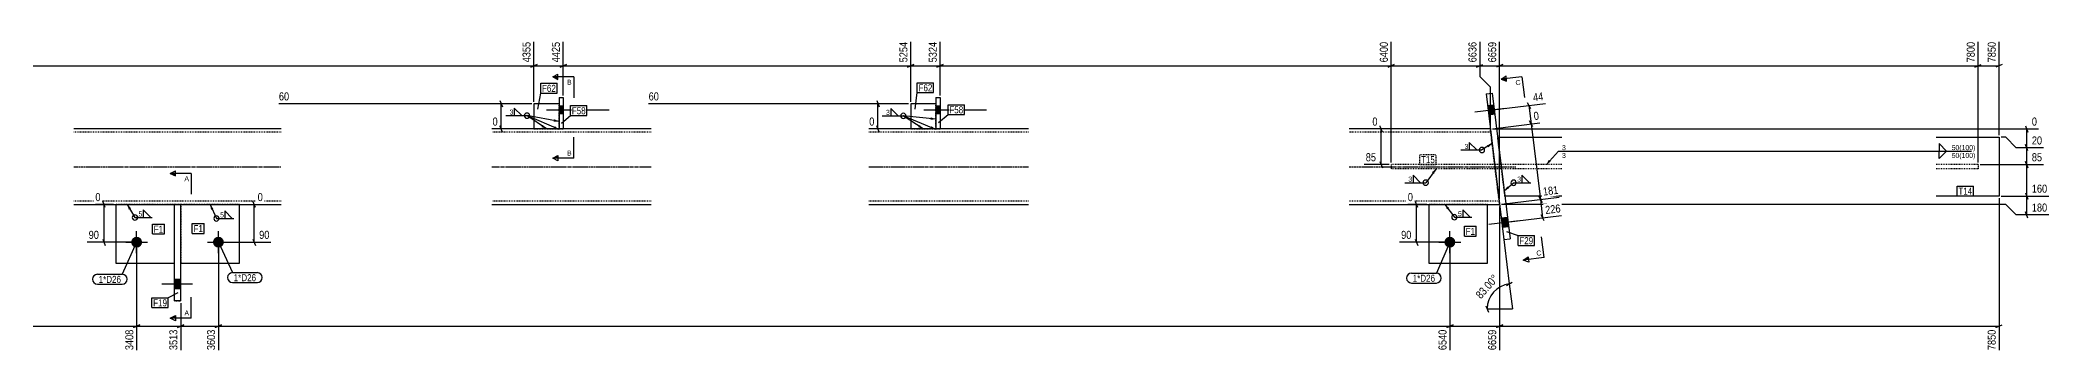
# Model space of a CAD drawing. Header units: millimetres. Extents: x 26 to 52624, y 8 to 1063.
# Drawn here: x 15390 to 20182, y 8 to 751 of the extents above; entities that cross this region are included whole.
import ezdxf

# ---------------------------------------------------------------- set-up
doc = ezdxf.new("R2010")
doc.units = ezdxf.units.MM
doc.linetypes.add('DXK_LINE_DOT2', pattern=[3.9198, 1.9599, -1.9599])
doc.linetypes.add('DXK_LINE_DOT3', pattern=[5.9187, 2.979, -0.9799, 0.9799, -0.9799])
for name, color, linetype in [('MÅLSÆTNING', 7, 'Continuous'), ('STÅL', 7, 'Continuous'), ('TEKST', 7, 'Continuous')]:
    doc.layers.add(name, color=color, linetype=linetype)
doc.styles.add('Arial', font='ARIAL.TTF', dxfattribs={"height": 0.2})
doc.styles.add('Arial Narrow', font='ARIALN.TTF', dxfattribs={"height": 0.2})

msp = doc.modelspace()

# ---------------------------------------------------------------- hatches: boundary and pattern name
at = {"layer": 'STÅL', "linetype": 'Continuous'}
for points in [[(16638, 575.3), (16638, 593.3), (16628, 593.3), (16628, 575.3)], [(16638, 575.3), (16638, 593.3), (16628, 593.3), (16628, 575.3)], [(17537, 575.3), (17537, 593.3), (17527, 593.3), (17527, 575.3)], [(17537, 575.3), (17537, 593.3), (17527, 593.3), (17527, 575.3)], [(18860.3, 574.2), (18857.6, 596.1), (18842.7, 594.2), (18845.4, 572.4)], [(18860.3, 574.2), (18857.6, 596.1), (18842.7, 594.2), (18845.4, 572.4)], [(18893.2, 306.2), (18890.5, 328.1), (18875.6, 326.2), (18878.3, 304.4)], [(18893.2, 306.2), (18890.5, 328.1), (18875.6, 326.2), (18878.3, 304.4)], [(15620.5, 282.3, -1), (15620.5, 256.3, -1)], [(15815.5, 282.3, -1), (15815.5, 256.3, -1)], [(18753, 282.3, -1), (18753, 256.3, -1)], [(15710.5, 180.3), (15710.5, 158.3), (15725.5, 158.3), (15725.5, 180.3)], [(15710.5, 180.3), (15710.5, 158.3), (15725.5, 158.3), (15725.5, 180.3)]]:
    msp.add_hatch(color=96, dxfattribs=at).paths.add_polyline_path(points)
at = {"layer": 'TEKST', "linetype": 'Continuous'}
for points in [[(16589.5, 548.9), (16598, 539.3), (16586, 543.8)], [(16616.3, 562.5), (16628, 557.2), (16615.2, 556.4)], [(16617.8, 545.9), (16628, 538.1), (16615.3, 540.2)], [(17488.3, 548.8), (17497, 539.3), (17484.9, 543.5)], [(17514.9, 567), (17527, 562.7), (17514.3, 560.8)], [(17516.7, 545.8), (17527, 538.1), (17514.3, 540)], [(18841.5, 500.4), (18853.7, 504.4), (18844.8, 495.1)], [(18993.7, 461.5), (18983.1, 454.3), (18989.1, 465.7)]]:
    msp.add_hatch(color=3, dxfattribs=at).paths.add_polyline_path(points)

# ---------------------------------------------------------------- linework, layer by layer
at = {"layer": 'MÅLSÆTNING', "color": 7, "linetype": 'Continuous'}
for p, q in [((16568, 604.3), (16568, 746.8)), ((16568, 604.3), (16568, 746.8)), ((16638, 619.3), (16638, 746.8)), ((16638, 619.3), (16638, 746.8)), ((17467, 604.3), (17467, 746.8)), ((17537, 619.3), (17537, 746.8)), ((17537, 619.3), (17537, 746.8)), ((18613, 459.3), (18613, 746.8)), ((18613, 459.3), (18613, 746.8)), ((18824.4, 746.8), (18824.4, 664.6)), ((18871.5, 372.5), (18871.5, 746.8)), ((18871.5, 372.5), (18871.5, 746.8)), ((20013, 459.3), (20013, 746.8)), ((20063, 524.3), (20063, 746.8)), ((12213, 689.6), (16568, 689.6)), ((16575.5, 692.6), (16560.5, 686.6)), ((16560.5, 686.6), (16575.5, 692.6)), ((16568, 689.6), (16638, 689.6)), ((16645.5, 692.6), (16630.5, 686.6)), ((16630.5, 686.6), (16645.5, 692.6)), ((16638, 689.6), (17467, 689.6)), ((17459.5, 686.6), (17474.5, 692.6)), ((17544.5, 692.6), (17529.5, 686.6)), ((17529.5, 686.6), (17544.5, 692.6)), ((17537, 689.6), (18613, 689.6)), ((18620.5, 692.6), (18605.5, 686.6)), ((18605.5, 686.6), (18620.5, 692.6)), ((18816.9, 686.6), (18831.9, 692.6)), ((18824.4, 689.6), (18871.5, 689.6)), ((18879, 692.6), (18864, 686.6)), ((18879, 692.6), (18864, 686.6)), ((18871.5, 689.6), (20013, 689.6)), ((20005.5, 686.6), (20020.5, 692.6)), ((20070.5, 692.6), (20055.5, 686.6)), ((18824.4, 664.6), (18849.4, 639.6)), ((18824.4, 664.6), (18849.4, 639.6)), ((18849.4, 639.6), (18849.4, 544.3)), ((18849.4, 639.6), (18849.4, 544.3)), ((16563, 599.3), (15959.8, 599.3)), ((16487.2, 606.8), (16493.2, 591.8)), ((16490.2, 539.3), (16490.2, 599.3)), ((17462, 599.3), (16841.8, 599.3)), ((17385.7, 606.8), (17391.7, 591.8)), ((17388.7, 539.3), (17388.7, 599.3)), ((18849, 583.9), (18981.2, 600.2)), ((18937.5, 602.3), (18945.3, 588.2)), ((18941.4, 595.3), (18946.8, 551.3)), ((16563, 539.3), (16469.5, 539.3)), ((16493.2, 531.8), (16487.2, 546.8)), ((17462, 539.3), (17368, 539.3)), ((17391.7, 531.8), (17385.7, 546.8)), ((18618.5, 539.3), (18568.2, 539.3)), ((18591.9, 531.8), (18585.9, 546.8)), ((18588.9, 454.3), (18588.9, 539.3)), ((18854.4, 539.9), (18967.3, 553.8)), ((18854.4, 539.9), (18967.3, 553.8)), ((18854.4, 539.3), (20157, 539.3)), ((18950.7, 544.2), (18942.9, 558.4)), ((18950.7, 544.2), (18942.9, 558.4)), ((20126, 546.8), (20132, 531.8)), ((20129, 494.3), (20129, 539.3)), ((20079, 519.3), (20068, 519.3)), ((20079, 519.3), (20068, 519.3)), ((20104, 494.3), (20079, 519.3)), ((20104, 494.3), (20079, 519.3)), ((20169.2, 494.3), (20104, 494.3)), ((20169.2, 494.3), (20104, 494.3)), ((20132, 486.8), (20126, 501.8)), ((20132, 486.8), (20126, 501.8)), ((20129, 454.3), (20129, 494.3)), ((18608, 454.3), (18548.8, 454.3)), ((18585.9, 461.8), (18591.9, 446.8)), ((20018, 454.3), (20169.2, 454.3)), ((20018, 454.3), (20169.2, 454.3)), ((20126, 461.8), (20132, 446.8)), ((20132, 446.8), (20126, 461.8)), ((20129, 379.3), (20129, 454.3)), ((20126, 386.8), (20132, 371.8)), ((20126, 386.8), (20132, 371.8)), ((15565.5, 359.3), (15522, 359.3)), ((15545.7, 351.8), (15539.7, 366.8)), ((15542.7, 269.3), (15542.7, 359.3)), ((15870.5, 359.3), (15921.3, 359.3)), ((15903.7, 351.8), (15897.7, 366.8)), ((15900.7, 269.3), (15900.7, 359.3)), ((18698, 359.3), (18652.7, 359.3)), ((18676.3, 351.8), (18670.3, 366.8)), ((18673.3, 269.3), (18673.3, 359.3)), ((18871.5, 354.3), (18871.5, 12)), ((18872.2, 354.4), (18894.8, 169.8)), ((18876.5, 359.9), (19013.6, 376.8)), ((20079, 359.3), (18876.5, 359.3)), ((18965, 378.4), (18972.8, 364.2)), ((18968.9, 371.3), (18974.3, 327.3)), ((20063, 374.3), (20063, 12)), ((20068, 379.3), (20181.4, 379.3)), ((20068, 379.3), (20181.4, 379.3)), ((20104, 334.3), (20079, 359.3)), ((20132, 326.8), (20126, 341.8)), ((20129, 334.3), (20129, 379.3)), ((18881.9, 315.9), (19019, 332.8)), ((18978.2, 320.2), (18970.4, 334.4)), ((20181.4, 334.3), (20104, 334.3)), ((15615.5, 269.3), (15502.5, 269.3)), ((15539.7, 276.8), (15545.7, 261.8)), ((15620.5, 264.3), (15620.5, 12)), ((15620.5, 264.3), (15620.5, 12)), ((15815.5, 264.3), (15815.5, 12)), ((15815.5, 264.3), (15815.5, 12)), ((15820.5, 269.3), (15940.8, 269.3)), ((15897.7, 276.8), (15903.7, 261.8)), ((18748, 269.3), (18633.2, 269.3)), ((18670.3, 276.8), (18676.3, 261.8)), ((18753, 264.3), (18753, 12)), ((18753, 264.3), (18753, 12)), ((18887.7, 165.9), (18901.9, 173.7)), ((18894.8, 169.8), (18902.1, 110.3)), ((15725.5, 124.3), (15725.5, 12)), ((18839.1, 117.8), (18845.1, 102.8)), ((18842.1, 110.3), (18902.1, 110.3)), ((12323, 69.3), (15620.5, 69.3)), ((15628, 72.3), (15613, 66.3)), ((15613, 66.3), (15628, 72.3)), ((15620.5, 69.3), (15725.5, 69.3)), ((15718, 66.3), (15733, 72.3)), ((15823, 72.3), (15808, 66.3)), ((15808, 66.3), (15823, 72.3)), ((15815.5, 69.3), (18753, 69.3)), ((18760.5, 72.3), (18745.5, 66.3)), ((18745.5, 66.3), (18760.5, 72.3)), ((18753, 69.3), (18871.5, 69.3)), ((18879, 72.3), (18864, 66.3)), ((18864, 66.3), (18879, 72.3)), ((18871.5, 69.3), (20063, 69.3)), ((20055.5, 66.3), (20070.5, 72.3))]:
    msp.add_line(p, q, dxfattribs=at)
msp.add_arc((18902.1, 110.3), 60, 97, 180, dxfattribs=at)
at = {"layer": 'STÅL', "color": 2, "linetype": 'Continuous'}
for p, q in [((18839.2, 623), (18854.1, 624.8)), ((18839.2, 623), (18881.8, 275.6)), ((18854.1, 624.8), (18896.7, 277.5)), ((16628, 599.3), (16568, 599.3)), ((16568, 599.3), (16568, 539.3)), ((16628, 614.3), (16628, 539.3)), ((16628, 614.3), (16638, 614.3)), ((16638, 614.3), (16638, 539.3)), ((17527, 599.3), (17467, 599.3)), ((17467, 599.3), (17467, 539.3)), ((17527, 614.3), (17527, 539.3)), ((17527, 614.3), (17537, 614.3)), ((17537, 614.3), (17537, 539.3)), ((15965.5, 539.3), (15470.5, 539.3)), ((16848, 539.3), (16468, 539.3)), ((17748, 539.3), (17367, 539.3)), ((18849.4, 539.3), (18513, 539.3)), ((18867, 519.3), (19020, 519.3)), ((19913, 519.3), (20063, 519.3)), ((20063, 519.3), (20063, 379.3)), ((15470.5, 359.3), (15965.5, 359.3)), ((15570.5, 359.3), (15570.5, 219.3)), ((15710.5, 129.3), (15710.5, 359.3)), ((15725.5, 129.3), (15725.5, 359.3)), ((15865.5, 219.3), (15865.5, 359.3)), ((16468, 359.3), (16848, 359.3)), ((17367, 359.3), (17748, 359.3)), ((18513, 359.3), (18871.5, 359.3)), ((18703, 359.3), (18703, 219.3)), ((18843, 219.3), (18843, 359.3)), ((19020, 379.3), (18884.2, 379.3)), ((20063, 379.3), (19913, 379.3)), ((18881.8, 275.6), (18896.7, 277.5)), ((15570.5, 219.3), (15710.5, 219.3)), ((15725.5, 219.3), (15865.5, 219.3)), ((18703, 219.3), (18843, 219.3)), ((15725.5, 129.3), (15710.5, 129.3))]:
    msp.add_line(p, q, dxfattribs=at)
at = {"layer": 'STÅL', "color": 96, "linetype": 'Continuous'}
for p, q in [((16748, 584.3), (16598, 584.3)), ((16748, 584.3), (16598, 584.3)), ((16638, 593.3), (16628, 593.3)), ((16638, 593.3), (16628, 593.3)), ((16638, 575.3), (16628, 575.3)), ((16638, 575.3), (16628, 575.3)), ((17648, 584.3), (17498, 584.3)), ((17648, 584.3), (17498, 584.3)), ((17537, 593.3), (17527, 593.3)), ((17537, 593.3), (17527, 593.3)), ((17537, 575.3), (17527, 575.3)), ((17537, 575.3), (17527, 575.3)), ((18885.2, 588.4), (18812.8, 579.5)), ((18885.2, 588.4), (18812.8, 579.5)), ((18857.6, 596.1), (18842.7, 594.2)), ((18857.6, 596.1), (18842.7, 594.2)), ((18860.3, 574.2), (18845.4, 572.4)), ((18860.3, 574.2), (18845.4, 572.4)), ((15620.5, 243.3), (15620.5, 295.3)), ((15815.5, 243.3), (15815.5, 295.3)), ((18753, 243.3), (18753, 295.3)), ((18918.1, 320.4), (18845.7, 311.5)), ((18918.1, 320.4), (18845.7, 311.5)), ((18890.5, 328.1), (18875.6, 326.2)), ((18890.5, 328.1), (18875.6, 326.2)), ((18893.2, 306.2), (18878.3, 304.4)), ((18893.2, 306.2), (18878.3, 304.4)), ((15594.5, 269.3), (15646.5, 269.3)), ((15789.5, 269.3), (15841.5, 269.3)), ((18727, 269.3), (18779, 269.3)), ((15753.5, 169.3), (15680.5, 169.3)), ((15753.5, 169.3), (15680.5, 169.3)), ((15725.5, 180.3), (15710.5, 180.3)), ((15725.5, 180.3), (15710.5, 180.3)), ((15725.5, 158.3), (15710.5, 158.3)), ((15725.5, 158.3), (15710.5, 158.3))]:
    msp.add_line(p, q, dxfattribs=at)
at = {"layer": 'STÅL', "color": 7, "linetype": 'DXK_LINE_DOT2'}
for p, q in [((16628, 539.3), (16628, 599.3)), ((17527, 539.3), (17527, 599.3)), ((15965.5, 531.3), (15470.5, 531.3)), ((16848, 531.3), (16468, 531.3)), ((16568, 539.3), (16628, 539.3)), ((16628, 539.3), (16638, 539.3)), ((17748, 531.3), (17367, 531.3)), ((17467, 539.3), (17527, 539.3)), ((17527, 539.3), (17537, 539.3)), ((18850.4, 531.3), (18513, 531.3)), ((18871.5, 359.3), (18849.4, 539.3)), ((18884.2, 379.3), (18867, 519.3)), ((19020, 454.3), (18613, 454.3)), ((18613, 454.3), (18613, 444.3)), ((19020, 444.3), (18613, 444.3)), ((20013, 454.3), (19913, 454.3)), ((20013, 444.3), (19913, 444.3)), ((20013, 454.3), (20013, 444.3)), ((15965.5, 367.3), (15470.5, 367.3)), ((15710.5, 359.3), (15570.5, 359.3)), ((15570.5, 359.3), (15570.5, 359.3)), ((15570.5, 359.3), (15570.5, 359.3)), ((15710.5, 219.3), (15710.5, 359.3)), ((15725.5, 359.3), (15710.5, 359.3)), ((15725.5, 359.3), (15725.5, 219.3)), ((15865.5, 359.3), (15725.5, 359.3)), ((15865.5, 359.3), (15865.5, 359.3)), ((15865.5, 359.3), (15865.5, 359.3)), ((16848, 367.3), (16468, 367.3)), ((17748, 367.3), (17367, 367.3)), ((18870.6, 367.3), (18513, 367.3)), ((18843, 359.3), (18703, 359.3)), ((18703, 359.3), (18703, 359.3)), ((18703, 359.3), (18703, 359.3)), ((18843, 359.3), (18843, 359.3)), ((18843, 359.3), (18843, 359.3)), ((15570.5, 219.3), (15710.5, 219.3)), ((15725.5, 219.3), (15865.5, 219.3)), ((18703, 219.3), (18843, 219.3)), ((15710.5, 129.3), (15725.5, 129.3))]:
    msp.add_line(p, q, dxfattribs=at)
at = {"layer": 'STÅL', "color": 7, "linetype": 'DXK_LINE_DOT3'}
for p, q in [((15470.5, 449.3), (15965.5, 449.3)), ((16468, 449.3), (16848, 449.3)), ((17367, 449.3), (17748, 449.3)), ((18513, 449.3), (18910.5, 449.3))]:
    msp.add_line(p, q, dxfattribs=at)
at = {"layer": 'TEKST', "color": 3, "linetype": 'Continuous'}
for p, q in [((16598, 539.3), (16551.5, 571)), ((16628, 538.1), (16551.5, 571)), ((16628, 557.2), (16551.5, 571)), ((17527, 538.1), (17449.3, 570.4)), ((17527, 562.7), (17449.3, 570.4)), ((17497, 539.3), (17449.3, 570.4)), ((18853.7, 504.4), (18829.5, 489.1))]:
    msp.add_line(p, q, dxfattribs=at)
for centre, start, end in [((16551.5, 571), 90, 270), ((16551.5, 571), 270, 90), ((17449.3, 570.4), 90, 270), ((17449.3, 570.4), 270, 90), ((18829.5, 489.1), 90, 270), ((18829.5, 489.1), 270, 90), ((18695.4, 411.2), 270, 90)]:
    msp.add_arc(centre, 6.25, start, end, dxfattribs=at)

# ---------------------------------------------------------------- wipeouts: each hides what was drawn before it
at = {"color": 0, "linetype": 'Continuous'}
for points in [[(16658, 475.8), (16658, 488.3), (16646.9, 488.3), (16646.9, 475.8)], [(18972, 238.3), (18970.5, 250.7), (18958.6, 249.2), (18960.1, 236.8)]]:
    msp.add_wipeout(points, dxfattribs=at).dxf.layer = 'TEKST'
at = {"color": 0}
for points in [[(18796.7, 490.6), (18796.7, 505.1), (18787.1, 505.1), (18787.1, 490.6)], [(15778.5, 293.3), (15778.5, 310.8), (15756.2, 310.8), (15756.2, 293.3)], [(15905.4, 176.3), (15905.4, 193.8), (15852.1, 193.8), (15852.1, 176.3)], [(18717.7, 175), (18717.7, 192.5), (18664.4, 192.5), (18664.4, 175)], [(15583.2, 172.3), (15583.2, 189.8), (15529.9, 189.8), (15529.9, 172.3)]]:
    msp.add_wipeout(points, dxfattribs=at).dxf.layer = 'TEKST'

# ---------------------------------------------------------------- next in the draw order: hatches: boundary and pattern name
at = {"layer": 'TEKST', "linetype": 'Continuous'}
for points in [[(16625.5, 475.8), (16625.5, 469.6), (16613, 469.6)], [(18939.8, 234.3), (18940.6, 228.1), (18928.1, 226.6)]]:
    msp.add_hatch(color=30, dxfattribs=at).paths.add_polyline_path(points)

# ---------------------------------------------------------------- next in the draw order: linework, layer by layer
at = {"layer": 'TEKST', "color": 7, "linetype": 'Continuous'}
for p, q in [((16663, 469.6), (16663, 519.6)), ((16663, 469.6), (16613, 469.6)), ((18977.8, 232.7), (18971.7, 282.3)), ((18977.8, 232.7), (18928.1, 226.6))]:
    msp.add_line(p, q, dxfattribs=at)
at = {"layer": 'TEKST', "color": 3, "linetype": 'Continuous'}
for p, q in [((18779.3, 489.1), (18829.5, 489.1)), ((18817.1, 489.1), (18799.3, 507)), ((18799.3, 507), (18799.3, 489.1)), ((18799.3, 489.1), (18817.1, 489.1))]:
    msp.add_line(p, q, dxfattribs=at)
at = {"layer": 'TEKST', "color": 30, "linetype": 'Continuous'}
for p, q in [((16613, 469.6), (16625.5, 475.8)), ((16625.5, 463.3), (16613, 469.6)), ((16625.5, 475.8), (16625.5, 463.3)), ((18928.1, 226.6), (18939.8, 234.3)), ((18941.3, 221.9), (18928.1, 226.6)), ((18939.8, 234.3), (18941.3, 221.9))]:
    msp.add_line(p, q, dxfattribs=at)

# ---------------------------------------------------------------- next in the draw order: texts
at = {"layer": 'TEKST', "color": 3, "linetype": 'Continuous', "style": 'Arial'}
msp.add_text('B', height=11.9, dxfattribs=at).set_placement((16646.9, 475.8))
at = {"layer": 'TEKST', "color": 3, "style": 'Arial Narrow'}
msp.add_text('3', height=11.9, dxfattribs=at).set_placement((18788.1, 491.6))
at = {"layer": 'TEKST', "color": 3, "linetype": 'Continuous', "style": 'Arial'}
msp.add_text('C', height=11.9, rotation=7.0015, dxfattribs=at).set_placement((18960.1, 236.8))

# ---------------------------------------------------------------- next in the draw order: wipeouts: each hides what was drawn before it
at = {"color": 0, "linetype": 'Continuous'}
for points, layer in [([(16564, 750.8), (16536, 750.8), (16536, 694.1), (16564, 694.1)], 'MÅLSÆTNING'), ([(16634, 750.8), (16606, 750.8), (16606, 694.1), (16634, 694.1)], 'MÅLSÆTNING'), ([(17463, 750.8), (17435, 750.8), (17435, 694.1), (17463, 694.1)], 'MÅLSÆTNING'), ([(18867.5, 750.8), (18839.5, 750.8), (18839.5, 694.1), (18867.5, 694.1)], 'MÅLSÆTNING'), ([(20009, 750.8), (19981, 750.8), (19981, 694.1), (20009, 694.1)], 'MÅLSÆTNING'), ([(16485.7, 603.3), (16485.7, 631.3), (15955.8, 631.3), (15955.8, 603.3)], 'MÅLSÆTNING'), ([(17384.2, 603.3), (17384.2, 631.3), (16837.8, 631.3), (16837.8, 603.3)], 'MÅLSÆTNING'), ([(16485.7, 543.3), (16485.7, 571.3), (15968, 571.3), (15968, 543.3)], 'MÅLSÆTNING'), ([(17384.2, 543.3), (17384.2, 571.3), (16850, 571.3), (16850, 543.3)], 'MÅLSÆTNING'), ([(18584.4, 543.3), (18584.4, 571.3), (18564.2, 571.3), (18564.2, 543.3)], 'MÅLSÆTNING'), ([(20157.3, 543.3), (20157.3, 571.3), (20137.2, 571.3), (20137.2, 543.3)], 'MÅLSÆTNING'), ([(18580.8, 458.3), (18580.8, 486.3), (18548.4, 486.3), (18548.4, 458.3)], 'MÅLSÆTNING'), ([(15538.2, 363.3), (15538.2, 391.3), (15518, 391.3), (15518, 363.3)], 'MÅLSÆTNING'), ([(15925.3, 363.3), (15925.3, 391.3), (15905.2, 391.3), (15905.2, 363.3)], 'MÅLSÆTNING'), ([(18668.8, 363.3), (18668.8, 391.3), (18648.7, 391.3), (18648.7, 363.3)], 'MÅLSÆTNING'), ([(20181.7, 383.3), (20181.7, 411.3), (20137.2, 411.3), (20137.2, 383.3)], 'MÅLSÆTNING'), ([(19022.5, 337.2), (19019.1, 365), (18974.9, 359.6), (18978.3, 331.8)], 'MÅLSÆTNING'), ([(15534.5, 273.3), (15534.5, 301.3), (15502.1, 301.3), (15502.1, 273.3)], 'MÅLSÆTNING'), ([(15941.2, 273.3), (15941.2, 301.3), (15908.8, 301.3), (15908.8, 273.3)], 'MÅLSÆTNING'), ([(18665.2, 273.3), (18665.2, 301.3), (18632.8, 301.3), (18632.8, 273.3)], 'MÅLSÆTNING'), ([(15616.5, 64.7), (15588.5, 64.7), (15588.5, 8), (15616.5, 8)], 'MÅLSÆTNING'), ([(15721.5, 64.7), (15693.5, 64.7), (15693.5, 8), (15721.5, 8)], 'MÅLSÆTNING'), ([(18749, 64.7), (18721, 64.7), (18721, 8), (18749, 8)], 'MÅLSÆTNING'), ([(20059, 64.7), (20031, 64.7), (20031, 8), (20059, 8)], 'MÅLSÆTNING'), ([(16658, 644.8), (16658, 657.3), (16646.9, 657.3), (16646.9, 644.8)], 'TEKST'), ([(15745.5, 414.7), (15745.5, 427.2), (15734.4, 427.2), (15734.4, 414.7)], 'TEKST')]:
    msp.add_wipeout(points, dxfattribs=at).dxf.layer = layer
at = {"color": 0}
for points, layer in [([(18876.1, 182.4), (18855.1, 200.9), (18806.4, 145.8), (18827.4, 127.3)], 'MÅLSÆTNING'), ([(16691.5, 574.3), (16691.5, 591.8), (16658.5, 591.8), (16658.5, 574.3)], 'TEKST'), ([(17592.1, 576.4), (17592.1, 593.9), (17559.1, 593.9), (17559.1, 576.4)], 'TEKST'), ([(19917.3, 487.8), (19917.3, 502.3), (19019.6, 502.3), (19019.6, 487.8)], 'TEKST'), ([(18717.1, 457.8), (18717.1, 475.3), (18684.1, 475.3), (18684.1, 457.8)], 'TEKST'), ([(18922.3, 412.6), (18922.3, 427.1), (18912.7, 427.1), (18912.7, 412.6)], 'TEKST'), ([(19998.9, 382.5), (19998.9, 400), (19965.9, 400), (19965.9, 382.5)], 'TEKST'), ([(15633.7, 329.7), (15633.7, 344.2), (15624.1, 344.2), (15624.1, 329.7)], 'TEKST'), ([(15828.3, 327.4), (15828.3, 341.9), (15818.6, 341.9), (15818.6, 327.4)], 'TEKST'), ([(15683.7, 292), (15683.7, 309.5), (15661.3, 309.5), (15661.3, 292)], 'TEKST'), ([(15778.5, 293.3), (15778.5, 310.8), (15756.2, 310.8), (15756.2, 293.3)], 'TEKST'), ([(18812.8, 286.7), (18812.8, 304.2), (18790.5, 304.2), (18790.5, 286.7)], 'TEKST'), ([(15905.4, 176.3), (15905.4, 193.8), (15852.1, 193.8), (15852.1, 176.3)], 'TEKST'), ([(18717.7, 175), (18717.7, 192.5), (18664.4, 192.5), (18664.4, 175)], 'TEKST'), ([(15583.2, 172.3), (15583.2, 189.8), (15529.9, 189.8), (15529.9, 172.3)], 'TEKST')]:
    msp.add_wipeout(points, dxfattribs=at).dxf.layer = layer

# ---------------------------------------------------------------- next in the draw order: hatches: boundary and pattern name
at = {"layer": 'TEKST', "linetype": 'Continuous'}
for color, points in [(30, [(16625.5, 663.5), (16625.5, 657.3), (16613, 663.5)]), (30, [(15713, 433.4), (15713, 427.2), (15700.5, 433.4)]), (3, [(18894.2, 397.8), (18882.6, 392), (18890.1, 402.5)]), (3, [(15601.7, 347), (15598.1, 359.3), (15607.1, 350.1)]), (3, [(15797.9, 346.7), (15795.5, 359.3), (15803.6, 349.3)])]:
    msp.add_hatch(color=color, dxfattribs=at).paths.add_polyline_path(points)

# ---------------------------------------------------------------- next in the draw order: linework, layer by layer
at = {"layer": 'MÅLSÆTNING', "color": 7, "linetype": 'Continuous'}
for p, q in [((17467, 604.3), (17467, 746.8)), ((18824.4, 746.8), (18824.4, 664.6)), ((20013, 459.3), (20013, 746.8)), ((17474.5, 692.6), (17459.5, 686.6)), ((17467, 689.6), (17537, 689.6)), ((18613, 689.6), (18824.4, 689.6)), ((18816.9, 686.6), (18831.9, 692.6)), ((20005.5, 686.6), (20020.5, 692.6)), ((20013, 689.6), (20063, 689.6)), ((18946.8, 551.3), (18968.9, 371.3)), ((18871.5, 354.3), (18871.5, 12)), ((18876.5, 359.9), (19013.6, 376.8)), ((18965, 378.4), (18972.8, 364.2)), ((15725.5, 124.3), (15725.5, 12)), ((15733, 72.3), (15718, 66.3)), ((15725.5, 69.3), (15815.5, 69.3))]:
    msp.add_line(p, q, dxfattribs=at)
at = {"layer": 'TEKST', "color": 30, "linetype": 'Continuous'}
for p, q in [((16613, 663.5), (16625.5, 669.8)), ((16613, 663.5), (16625.5, 657.3)), ((16625.5, 657.3), (16625.5, 669.8)), ((15700.5, 433.4), (15713, 439.7)), ((15700.5, 433.4), (15713, 427.2)), ((15713, 427.2), (15713, 439.7))]:
    msp.add_line(p, q, dxfattribs=at)
at = {"layer": 'TEKST', "color": 7, "linetype": 'Continuous'}
for p, q in [((16663, 663.5), (16613, 663.5)), ((15750.5, 433.4), (15700.5, 433.4)), ((15750.5, 433.4), (15750.5, 383.4)), ((15753.2, 313.8), (15781.5, 313.8)), ((15753.2, 290.3), (15753.2, 313.8)), ((15753.2, 290.3), (15781.5, 290.3)), ((15781.5, 290.3), (15781.5, 313.8)), ((15620.5, 269.3), (15586.2, 192.8)), ((15815.5, 269.3), (15849.1, 196.8)), ((18753, 269.3), (18720.7, 195.5)), ((15526.9, 192.8), (15586.2, 192.8)), ((15849.1, 196.8), (15908.4, 196.8)), ((18661.4, 195.5), (18720.7, 195.5)), ((15526.9, 169.3), (15586.2, 169.3)), ((15849.1, 173.3), (15908.4, 173.3)), ((18661.4, 172), (18720.7, 172))]:
    msp.add_line(p, q, dxfattribs=at)
at = {"layer": 'TEKST', "color": 3, "linetype": 'Continuous'}
for p, q in [((19937.7, 486.3), (19919.9, 504.2)), ((19919.9, 504.2), (19919.9, 486.3)), ((19919.9, 486.3), (19937.7, 486.3)), ((18882.6, 392), (18904.9, 411.1)), ((18942.7, 411.1), (18924.9, 428.9)), ((18924.9, 428.9), (18924.9, 411.1)), ((18924.9, 411.1), (18942.7, 411.1)), ((15598.1, 359.3), (15616.4, 328.2)), ((15636.3, 346.1), (15636.3, 328.2)), ((15795.5, 359.3), (15810.9, 325.9)), ((15848.7, 325.9), (15830.8, 343.8)), ((15830.8, 343.8), (15830.8, 325.9)), ((15810.9, 325.9), (15852.3, 325.9)), ((15830.8, 325.9), (15848.7, 325.9))]:
    msp.add_line(p, q, dxfattribs=at)
for centre, start, end in [((18695.4, 411.2), 90, 270), ((18904.9, 411.1), 90, 270), ((18904.9, 411.1), 270, 90), ((15616.4, 328.2), 90, 270), ((15616.4, 328.2), 270, 90), ((15810.9, 325.9), 90, 270), ((15810.9, 325.9), 270, 90)]:
    msp.add_arc(centre, 6.25, start, end, dxfattribs=at)
at = {"layer": 'TEKST', "color": 7, "linetype": 'Continuous'}
for centre, start, end in [((15526.9, 181.1), 90, 270), ((15586.2, 181.1), 270, 90), ((15849.1, 185), 90, 270), ((15908.4, 185), 270, 90), ((18661.4, 183.7), 90, 270), ((18720.7, 183.7), 270, 90)]:
    msp.add_arc(centre, 11.7, start, end, dxfattribs=at)

# ---------------------------------------------------------------- next in the draw order: texts
at = {"layer": 'MÅLSÆTNING', "color": 3, "linetype": 'Continuous', "style": 'Arial Narrow'}
for s, rotation, p in [('4355', 90.0002, (16560, 698.1)), ('4425', 90.0002, (16630, 698.1)), ('5254', 90.0002, (17459, 698.1)), ('6659', 90.0002, (18863.5, 698.1)), ('7800', 90.0002, (20005, 698.1)), ('226', 7.0015, (18981.7, 336.3)), ('3408', 90.0002, (15612.5, 12)), ('3513', 90.0002, (15717.5, 12)), ('6540', 90.0002, (18745, 12)), ('7850', 90.0002, (20055, 12))]:
    msp.add_text(s, height=19.09, rotation=rotation, dxfattribs=at).set_placement(p)
for s, height, p in [('60', 19.09, (15959.8, 607.3)), ('60', 19.09, (16841.8, 607.3)), ('0', 19.1, (16469.5, 547.3)), ('0', 19.1, (17368, 547.3)), ('0', 19.1, (18568.2, 547.3)), ('0', 19.1, (20141.2, 547.3)), ('85', 19.09, (18552.4, 462.3)), ('0', 19.1, (15522, 367.3)), ('0', 19.1, (15909.2, 367.3)), ('0', 19.1, (18652.7, 367.3)), ('90', 19.09, (15506.1, 277.3)), ('90', 19.09, (15912.8, 277.3)), ('90', 19.09, (18636.8, 277.3))]:
    msp.add_text(s, height=height, dxfattribs=at).set_placement(p)
at = {"layer": 'MÅLSÆTNING', "color": 3, "style": 'Arial Narrow'}
msp.add_text('83.00°', height=19.09, rotation=48.5009, dxfattribs=at).set_placement((18827.1, 132.9))
at = {"layer": 'TEKST', "color": 3, "linetype": 'Continuous', "style": 'Arial'}
for s, p in [('B', (16646.9, 644.8)), ('A', (15734.4, 414.7))]:
    msp.add_text(s, height=11.9, dxfattribs=at).set_placement(p)
at = {"layer": 'TEKST', "color": 3, "style": 'Arial Narrow'}
for s, height, p in [('3', 11.9, (18913.7, 413.6)), ('5', 11.9, (15625.1, 330.7)), ('5', 11.9, (15819.6, 328.4)), ('F1', 16.7, (15756.2, 293.3)), ('1*D26', 16.7, (15852.1, 176.3)), ('1*D26', 16.7, (18664.4, 175)), ('1*D26', 16.7, (15529.9, 172.3))]:
    msp.add_text(s, height=height, dxfattribs=at).set_placement(p)

# ---------------------------------------------------------------- next in the draw order: wipeouts: each hides what was drawn before it
at = {"color": 0, "linetype": 'Continuous'}
msp.add_wipeout([(20181.7, 338.3), (20181.7, 366.3), (20137.2, 366.3), (20137.2, 338.3)], dxfattribs=at).dxf.layer = 'MÅLSÆTNING'
at = {"color": 0}
for points in [[(16518.7, 572.5), (16518.7, 587), (16509.1, 587), (16509.1, 572.5)], [(16691.5, 574.3), (16691.5, 591.8), (16658.5, 591.8), (16658.5, 574.3)], [(17416.6, 571.9), (17416.6, 586.4), (17407, 586.4), (17407, 571.9)], [(17592.1, 576.4), (17592.1, 593.9), (17559.1, 593.9), (17559.1, 576.4)], [(18717.1, 457.8), (18717.1, 475.3), (18684.1, 475.3), (18684.1, 457.8)], [(18662.6, 412.7), (18662.6, 427.2), (18653, 427.2), (18653, 412.7)], [(19998.9, 382.5), (19998.9, 400), (19965.9, 400), (19965.9, 382.5)], [(15683.7, 292), (15683.7, 309.5), (15661.3, 309.5), (15661.3, 292)], [(18812.8, 286.7), (18812.8, 304.2), (18790.5, 304.2), (18790.5, 286.7)], [(18951.7, 264.5), (18951.7, 282), (18918.7, 282), (18918.7, 264.5)]]:
    msp.add_wipeout(points, dxfattribs=at).dxf.layer = 'TEKST'

# ---------------------------------------------------------------- next in the draw order: hatches: boundary and pattern name
at = {"layer": 'TEKST', "linetype": 'Continuous'}
msp.add_hatch(color=3, dxfattribs=at).paths.add_polyline_path([(18710.3, 436.2), (18720.3, 444.3), (18715.3, 432.5)])

# ---------------------------------------------------------------- next in the draw order: linework, layer by layer
at = {"layer": 'TEKST', "color": 7, "linetype": 'Continuous'}
for p, q in [((16663, 663.5), (16663, 613.5)), ((16655.5, 594.8), (16694.5, 594.8)), ((16655.5, 571.3), (16655.5, 594.8)), ((16694.5, 571.3), (16694.5, 594.8)), ((17556.1, 596.9), (17595.1, 596.9)), ((17556.1, 573.4), (17556.1, 596.9)), ((17595.1, 573.4), (17595.1, 596.9)), ((16634, 553.4), (16655.5, 571.3)), ((16655.5, 571.3), (16694.5, 571.3)), ((17532.8, 554.9), (17556.1, 573.4)), ((17556.1, 573.4), (17595.1, 573.4)), ((19962.9, 403), (20001.9, 403)), ((19962.9, 379.5), (19962.9, 403)), ((20001.9, 379.5), (20001.9, 403)), ((19962.9, 379.5), (20001.9, 379.5)), ((15658.3, 312.5), (15686.7, 312.5)), ((15658.3, 289), (15658.3, 312.5)), ((15658.3, 289), (15686.7, 289)), ((15686.7, 289), (15686.7, 312.5)), ((18787.5, 307.2), (18815.8, 307.2)), ((18787.5, 283.7), (18787.5, 307.2)), ((18815.8, 283.7), (18815.8, 307.2)), ((18787.5, 283.7), (18815.8, 283.7))]:
    msp.add_line(p, q, dxfattribs=at)
at = {"layer": 'TEKST', "color": 3, "linetype": 'Continuous'}
for p, q in [((16539.2, 571), (16521.3, 588.8)), ((16521.3, 588.8), (16521.3, 571)), ((17437, 570.4), (17419.1, 588.3)), ((17419.1, 588.3), (17419.1, 570.4)), ((16501.4, 571), (16551.5, 571)), ((16521.3, 571), (16539.2, 571)), ((17399.2, 570.4), (17449.3, 570.4)), ((17419.1, 570.4), (17437, 570.4)), ((18720.3, 444.3), (18695.4, 411.2)), ((18645.3, 411.2), (18695.4, 411.2)), ((18683.1, 411.2), (18665.2, 429)), ((18665.2, 429), (18665.2, 411.2)), ((18665.2, 411.2), (18683.1, 411.2)), ((15654.2, 328.2), (15636.3, 346.1)), ((15616.4, 328.2), (15657.7, 328.2)), ((15636.3, 328.2), (15654.2, 328.2))]:
    msp.add_line(p, q, dxfattribs=at)
at = {"layer": 'TEKST', "color": 7, "linetype": 'DXK_LINE_DOT2'}
for p, q in [((18681.1, 478.3), (18720.1, 478.3)), ((18681.1, 454.8), (18681.1, 478.3)), ((18681.1, 454.8), (18720.1, 454.8)), ((18720.1, 454.8), (18720.1, 478.3))]:
    msp.add_line(p, q, dxfattribs=at)

# ---------------------------------------------------------------- next in the draw order: texts
at = {"layer": 'MÅLSÆTNING', "color": 3, "linetype": 'Continuous', "style": 'Arial Narrow'}
for s, p in [('160', (20141.2, 387.3)), ('180', (20141.2, 342.3))]:
    msp.add_text(s, height=19.09, dxfattribs=at).set_placement(p)
at = {"layer": 'TEKST', "color": 3, "style": 'Arial Narrow'}
for s, height, p in [('3', 11.9, (16510.1, 573.5)), ('F58', 16.7, (16658.5, 574.3)), ('3', 11.9, (17408, 572.9)), ('F58', 16.7, (17559.1, 576.4)), ('T15', 16.7, (18684.1, 457.8)), ('3', 11.9, (18654, 413.7)), ('T14', 16.7, (19965.9, 382.5)), ('F1', 16.7, (15661.3, 292)), ('F1', 16.7, (18790.5, 286.7))]:
    msp.add_text(s, height=height, dxfattribs=at).set_placement(p)

# ---------------------------------------------------------------- next in the draw order: wipeouts: each hides what was drawn before it
at = {"color": 0, "linetype": 'Continuous'}
for points, layer in [([(17533, 750.8), (17505, 750.8), (17505, 694.1), (17533, 694.1)], 'MÅLSÆTNING'), ([(18609, 750.8), (18581, 750.8), (18581, 694.1), (18609, 694.1)], 'MÅLSÆTNING'), ([(18820.4, 750.8), (18792.4, 750.8), (18792.4, 694.1), (18820.4, 694.1)], 'MÅLSÆTNING'), ([(20059, 750.8), (20031, 750.8), (20031, 694.1), (20059, 694.1)], 'MÅLSÆTNING'), ([(18970.8, 558.3), (18967.4, 586), (18947.3, 583.6), (18950.8, 555.8)], 'MÅLSÆTNING'), ([(20169.5, 498.3), (20169.5, 526.3), (20137.2, 526.3), (20137.2, 498.3)], 'MÅLSÆTNING'), ([(19017.1, 381.2), (19013.7, 409), (18969.4, 403.6), (18972.9, 375.8)], 'MÅLSÆTNING'), ([(15811.5, 64.7), (15783.5, 64.7), (15783.5, 8), (15811.5, 8)], 'MÅLSÆTNING'), ([(18867.5, 64.7), (18839.5, 64.7), (18839.5, 8), (18867.5, 8)], 'MÅLSÆTNING'), ([(19917.3, 469.1), (19917.3, 483.6), (19019.6, 483.6), (19019.6, 469.1)], 'TEKST'), ([(19998.2, 487.8), (19998.2, 502.3), (19949, 502.3), (19949, 487.8)], 'TEKST'), ([(15745.5, 94.6), (15745.5, 107.1), (15734.4, 107.1), (15734.4, 94.6)], 'TEKST')]:
    msp.add_wipeout(points, dxfattribs=at).dxf.layer = layer
at = {"color": 0}
for points in [[(16620.4, 627.7), (16620.4, 645.2), (16587.4, 645.2), (16587.4, 627.7)], [(17518.6, 629), (17518.6, 646.5), (17485.6, 646.5), (17485.6, 629)], [(18951.7, 264.5), (18951.7, 282), (18918.7, 282), (18918.7, 264.5)]]:
    msp.add_wipeout(points, dxfattribs=at).dxf.layer = 'TEKST'

# ---------------------------------------------------------------- next in the draw order: hatches: boundary and pattern name
at = {"layer": 'TEKST', "linetype": 'Continuous'}
msp.add_hatch(color=30, dxfattribs=at).paths.add_polyline_path([(15713, 94.6), (15713, 88.4), (15700.5, 88.4)])

# ---------------------------------------------------------------- next in the draw order: linework, layer by layer
at = {"layer": 'TEKST', "color": 3, "linetype": 'Continuous'}
for p, q in [((18983.1, 454.3), (19011.8, 486.3)), ((19919.9, 486.3), (19937.7, 486.3)), ((19937.7, 486.3), (19919.9, 468.5)), ((19919.9, 468.5), (19919.9, 486.3)), ((18904.9, 411.1), (18946.3, 411.1))]:
    msp.add_line(p, q, dxfattribs=at)
at = {"layer": 'TEKST', "color": 7, "linetype": 'Continuous'}
for p, q in [((18888.1, 294.8), (18915.7, 285)), ((18915.7, 285), (18954.7, 285)), ((18915.7, 261.5), (18915.7, 285)), ((18915.7, 261.5), (18954.7, 261.5)), ((18954.7, 261.5), (18954.7, 285)), ((15750.5, 88.4), (15750.5, 138.4)), ((15750.5, 88.4), (15700.5, 88.4))]:
    msp.add_line(p, q, dxfattribs=at)
at = {"layer": 'TEKST', "color": 30, "linetype": 'Continuous'}
for p, q in [((15700.5, 88.4), (15713, 94.6)), ((15713, 82.1), (15700.5, 88.4)), ((15713, 94.6), (15713, 82.1))]:
    msp.add_line(p, q, dxfattribs=at)

# ---------------------------------------------------------------- next in the draw order: texts
at = {"layer": 'MÅLSÆTNING', "color": 3, "linetype": 'Continuous', "style": 'Arial Narrow'}
for s, rotation, p in [('5324', 90.0002, (17529, 698.1)), ('6400', 90.0002, (18605, 698.1)), ('6636', 90.0002, (18816.4, 698.1)), ('7850', 90.0002, (20055, 698.1)), ('181', 7.0015, (18976.3, 380.3)), ('3603', 90.0002, (15807.5, 12)), ('6659', 90.0002, (18863.5, 12))]:
    msp.add_text(s, height=19.09, rotation=rotation, dxfattribs=at).set_placement(p)
msp.add_text('20', height=19.09, dxfattribs=at).set_placement((20141.2, 502.3))
at = {"layer": 'TEKST', "color": 3, "style": 'Arial Narrow'}
for s, height, p in [('3', 11.9, (19020.6, 488.8)), ('F29', 16.7, (18918.7, 264.5))]:
    msp.add_text(s, height=height, dxfattribs=at).set_placement(p)
at = {"layer": 'TEKST', "color": 3, "linetype": 'Continuous'}
for s, style, p in [('3', 'Arial Narrow', (19020.6, 470.1)), ('A', 'Arial', (15734.4, 94.6))]:
    msp.add_text(s, height=11.9, dxfattribs=dict(at, style=style)).set_placement(p)

# ---------------------------------------------------------------- next in the draw order: wipeouts: each hides what was drawn before it
at = {"color": 0, "linetype": 'Continuous'}
msp.add_wipeout([(18981.1, 604.2), (18977.7, 632), (18945.6, 628), (18949, 600.2)], dxfattribs=at).dxf.layer = 'MÅLSÆTNING'
at = {"color": 0}
for points in [[(16620.4, 627.7), (16620.4, 645.2), (16587.4, 645.2), (16587.4, 627.7)], [(17518.6, 629), (17518.6, 646.5), (17485.6, 646.5), (17485.6, 629)], [(18781.1, 330.4), (18781.1, 344.9), (18771.4, 344.9), (18771.4, 330.4)]]:
    msp.add_wipeout(points, dxfattribs=at).dxf.layer = 'TEKST'

# ---------------------------------------------------------------- next in the draw order: hatches: boundary and pattern name
at = {"layer": 'TEKST', "linetype": 'Continuous'}
msp.add_hatch(color=3, dxfattribs=at).paths.add_polyline_path([(18746.1, 347.4), (18741.2, 359.3), (18751.1, 351.1)])

# ---------------------------------------------------------------- next in the draw order: linework, layer by layer
at = {"layer": 'TEKST', "color": 7, "linetype": 'Continuous'}
for p, q in [((16577.6, 586.8), (16584.4, 624.7)), ((16584.4, 648.2), (16623.4, 648.2)), ((16584.4, 624.7), (16584.4, 648.2)), ((16584.4, 624.7), (16623.4, 624.7)), ((16623.4, 624.7), (16623.4, 648.2)), ((17477.4, 586.8), (17482.6, 626)), ((17482.6, 649.5), (17521.6, 649.5)), ((17482.6, 626), (17482.6, 649.5)), ((17482.6, 626), (17521.6, 626)), ((17521.6, 626), (17521.6, 649.5))]:
    msp.add_line(p, q, dxfattribs=at)
at = {"layer": 'TEKST', "color": 3, "linetype": 'Continuous'}
for p, q in [((18741.2, 359.3), (18763.7, 328.9)), ((18801.5, 328.9), (18783.6, 346.7)), ((18783.6, 346.7), (18783.6, 328.9)), ((18763.7, 328.9), (18805.1, 328.9)), ((18783.6, 328.9), (18801.5, 328.9))]:
    msp.add_line(p, q, dxfattribs=at)
for start, end in [(90, 270), (270, 90)]:
    msp.add_arc((18763.7, 328.9), 6.25, start, end, dxfattribs=at)

# ---------------------------------------------------------------- next in the draw order: texts
at = {"layer": 'MÅLSÆTNING', "color": 3, "linetype": 'Continuous', "style": 'Arial Narrow'}
for s, height, p in [('44', 19.09, (18952.5, 604.7)), ('0', 19.1, (18954.2, 560.3))]:
    msp.add_text(s, height=height, rotation=7.0015, dxfattribs=at).set_placement(p)
at = {"layer": 'TEKST', "color": 3, "style": 'Arial Narrow'}
for s, height, p in [('F62', 16.7, (16587.4, 627.7)), ('F62', 16.7, (17485.6, 629)), ('5', 11.9, (18772.4, 331.4))]:
    msp.add_text(s, height=height, dxfattribs=at).set_placement(p)

# ---------------------------------------------------------------- next in the draw order: wipeouts: each hides what was drawn before it
at = {"color": 0, "linetype": 'Continuous'}
for points, layer in [([(20169.5, 458.3), (20169.5, 486.3), (20137.2, 486.3), (20137.2, 458.3)], 'MÅLSÆTNING'), ([(18922.2, 644.6), (18920.6, 657), (18908.7, 655.6), (18910.2, 643.2)], 'TEKST'), ([(19998.2, 469.1), (19998.2, 483.6), (19949, 483.6), (19949, 469.1)], 'TEKST')]:
    msp.add_wipeout(points, dxfattribs=at).dxf.layer = layer
at = {"color": 0}
msp.add_wipeout([(15692.9, 116.3), (15692.9, 133.8), (15659.9, 133.8), (15659.9, 116.3)], dxfattribs=at).dxf.layer = 'TEKST'

# ---------------------------------------------------------------- next in the draw order: hatches: boundary and pattern name
at = {"layer": 'TEKST', "linetype": 'Continuous'}
msp.add_hatch(color=30, dxfattribs=at).paths.add_polyline_path([(18887.6, 659.3), (18888.4, 653.1), (18875.2, 657.8)])

# ---------------------------------------------------------------- next in the draw order: linework, layer by layer
at = {"layer": 'TEKST', "color": 30, "linetype": 'Continuous'}
for p, q in [((18875.2, 657.8), (18886.9, 665.5)), ((18875.2, 657.8), (18888.4, 653.1)), ((18888.4, 653.1), (18886.9, 665.5))]:
    msp.add_line(p, q, dxfattribs=at)
at = {"layer": 'TEKST', "color": 7, "linetype": 'Continuous'}
for q in [(18875.2, 657.8), (18930.9, 614.2)]:
    msp.add_line((18924.8, 663.8), q, dxfattribs=at)
at = {"layer": 'TEKST', "color": 3, "linetype": 'Continuous'}
msp.add_line((19011.8, 486.3), (19997.2, 486.3), dxfattribs=at)

# ---------------------------------------------------------------- next in the draw order: texts
at = {"layer": 'MÅLSÆTNING', "color": 3, "linetype": 'Continuous', "style": 'Arial Narrow'}
msp.add_text('85', height=19.09, dxfattribs=at).set_placement((20141.2, 462.3))
at = {"layer": 'TEKST', "color": 3, "linetype": 'Continuous', "style": 'Arial'}
msp.add_text('C', height=11.9, rotation=7.0015, dxfattribs=at).set_placement((18910.2, 643.2))
at = {"layer": 'TEKST', "color": 3, "linetype": 'Continuous', "style": 'Arial Narrow'}
for p in [(19950, 488.8), (19950, 470.1)]:
    msp.add_text('50(100)', height=11.93, dxfattribs=at).set_placement(p)

# ---------------------------------------------------------------- next in the draw order: wipeouts: each hides what was drawn before it
at = {"color": 0}
msp.add_wipeout([(15692.9, 116.3), (15692.9, 133.8), (15659.9, 133.8), (15659.9, 116.3)], dxfattribs=at).dxf.layer = 'TEKST'

# ---------------------------------------------------------------- next in the draw order: linework, layer by layer
at = {"layer": 'TEKST', "color": 7, "linetype": 'Continuous'}
for p, q in [((15718.7, 148.6), (15695.9, 136.8)), ((15656.9, 136.8), (15695.9, 136.8)), ((15656.9, 113.3), (15656.9, 136.8)), ((15656.9, 113.3), (15695.9, 113.3)), ((15695.9, 113.3), (15695.9, 136.8))]:
    msp.add_line(p, q, dxfattribs=at)

# ---------------------------------------------------------------- next in the draw order: texts
at = {"layer": 'TEKST', "color": 3, "style": 'Arial Narrow'}
msp.add_text('F19', height=16.7, dxfattribs=at).set_placement((15659.9, 116.3))

doc.saveas('drawing.dxf')
